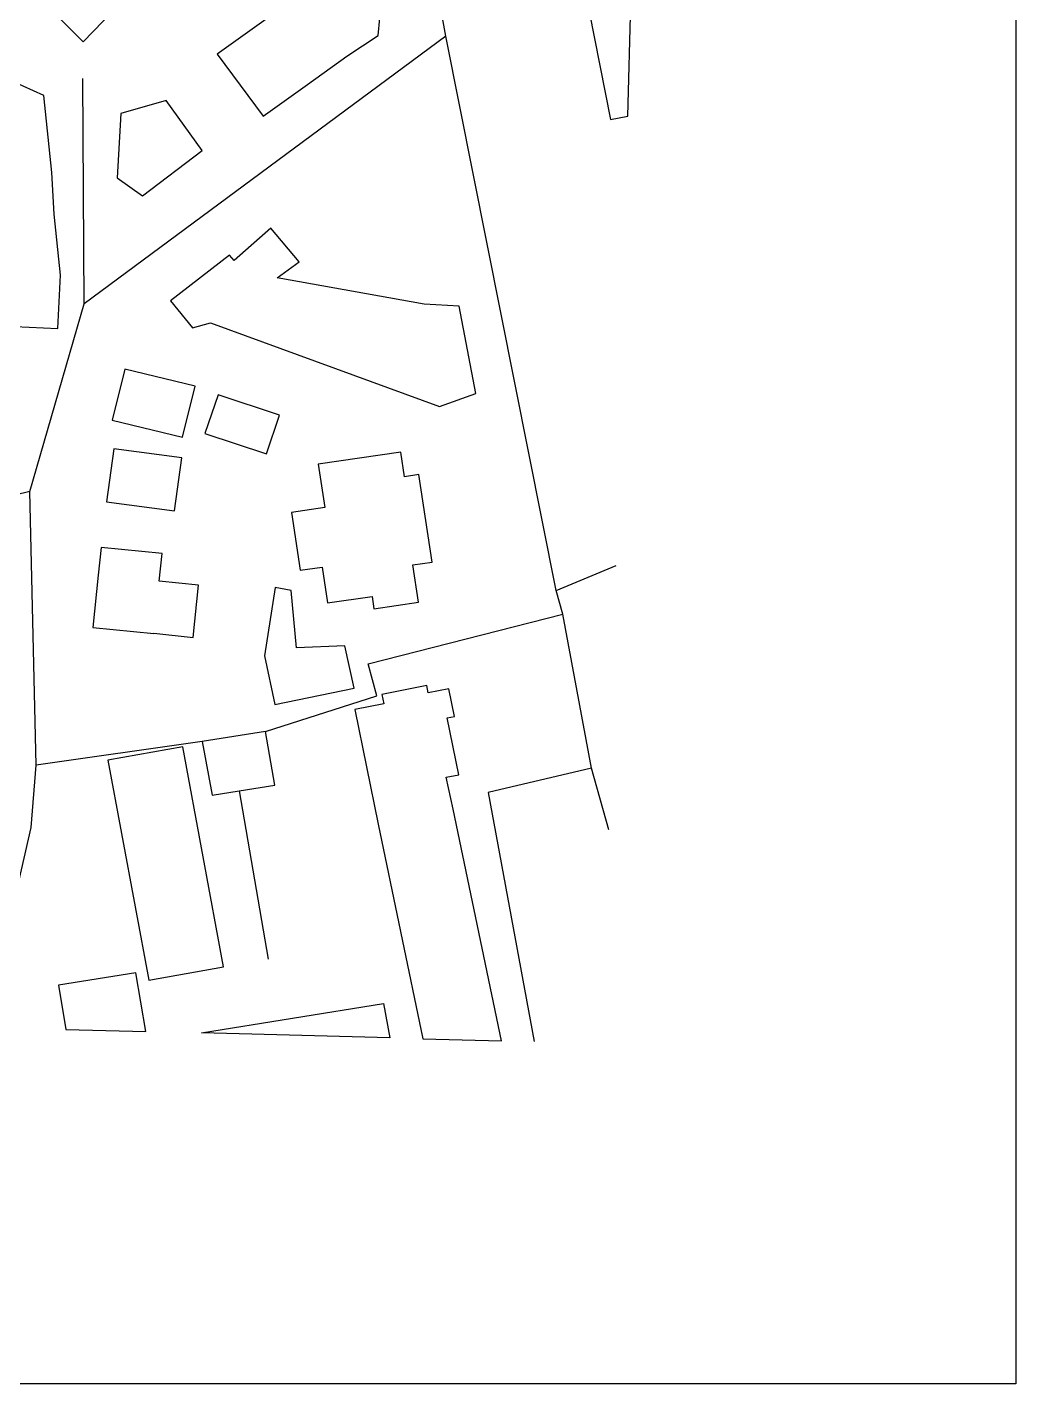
# Model space of a CAD drawing. Extents: x -255 to 680, y -360 to 140.
# Drawn here: x 535.1 to 679.7, y -359.9 to -161.7 of the extents above; entities that cross this region are included whole.
import ezdxf

# ---------------------------------------------------------------- set-up
doc = ezdxf.new("R2010")
doc.units = 0
doc.layers.add('CALQUE_1', color=7, linetype='CONTINUOUS')

# ---------------------------------------------------------------- blocks, each defined once
blk = doc.blocks.new('BLOCK_5')
at = {"layer": 'CALQUE_1', "color": 7}
for points in [[(679.67, -359.85), (179.67, -359.85), (179.67, 140.15), (679.67, 140.15), (679.67, -359.85)], [(550.6, -156.19), (555.06, -153.38), (564.94, -152.06), (570.7, -152.51), (575.15, -156.83), (569.36, -160.96), (562.88, -165.58), (569.62, -174.64), (576.09, -170.02), (581.87, -165.88), (586.44, -162.88), (586.93, -157.79), (583.23, -151.05), (580.89, -143.89), (574.31, -136.4), (563.56, -133.19), (558.5, -136.09), (550.22, -144.37), (545.51, -149.32), (538.19, -158.69), (543.32, -163.8), (550.6, -156.19)], [(539.08, -188.96), (538.71, -182.9), (537.54, -171.66), (533.02, -169.59), (521.41, -176.02), (511.82, -181.04), (514.83, -187.66), (524.27, -184.19), (529.44, -183.43), (529.81, -189.51), (529.44, -197.41), (529.09, -205.21), (539.62, -205.68), (539.98, -197.88), (539.08, -188.96)], [(555.46, -172.36), (548.82, -174.29), (548.28, -183.69), (551.99, -186.29), (560.72, -179.67), (555.46, -172.36)], [(600.7, -215.19), (598.28, -202.42), (593.18, -202.14), (571.65, -198.29), (574.87, -195.95), (570.75, -191.04), (565.38, -195.75), (564.71, -194.94), (556.1, -201.65), (559.29, -205.6), (561.93, -204.83), (595.4, -217.05), (600.7, -215.19)], [(559.7, -214.11), (549.42, -211.6), (547.53, -219.06), (557.81, -221.57), (559.7, -214.11)], [(570.09, -223.98), (572.03, -218.32), (563.05, -215.36), (561.11, -221.01), (570.09, -223.98)], [(556.66, -232.31), (557.73, -224.59), (547.81, -223.26), (546.74, -230.98), (556.66, -232.31)], [(592.4, -227.01), (590.28, -227.33), (589.73, -223.72), (577.66, -225.48), (578.63, -231.85), (573.75, -232.57), (575.03, -241), (578.25, -240.52), (579.05, -245.77), (585.54, -244.82), (585.81, -246.63), (592.33, -245.68), (591.51, -240.21), (594.34, -239.8), (592.4, -227.01)], [(553.62, -250.21), (559.41, -250.8), (560.19, -243.18), (554.42, -242.6), (554.84, -238.54), (545.93, -237.65), (545.51, -241.73), (544.73, -249.34), (553.62, -250.23), (553.62, -250.21)], [(574.5, -252.35), (573.73, -243.93), (571.36, -243.52), (569.82, -253.5), (571.35, -260.6), (582.91, -258.2), (581.58, -252.05), (574.5, -252.35)], [(596.38, -271.22), (598.22, -270.86), (596.54, -262.57), (597.61, -262.36), (596.79, -258.33), (593.76, -258.92), (593.54, -257.85), (586.98, -259.13), (587.26, -260.5), (583.02, -261.32), (586.43, -278.08), (592.98, -309.43), (604.46, -309.73), (597.39, -275.88), (596.38, -271.22)], [(546.93, -268.72), (552.9, -300.89), (563.83, -298.95), (557.86, -266.77), (546.93, -268.72)]]:
    blk.add_lwpolyline(points, dxfattribs=at)
at = {"layer": 'CALQUE_1', "color": 204}
for points in [[(596.32, -162.98), (595.24, -157.02)], [(612.47, -243.93), (596.32, -162.98)], [(620.18, -278.94), (617.64, -269.9), (613.43, -247.42), (612.47, -243.93)]]:
    blk.add_lwpolyline(points, dxfattribs=at)
at = {"layer": 'CALQUE_1', "color": 1}
for points in [[(620.41, -175.16), (622.96, -174.67), (623.4, -158.22), (617.29, -159.37), (620.41, -175.16)], [(539.71, -301.63), (540.79, -308.08), (552.45, -308.38), (551.02, -299.81), (539.71, -301.63)]]:
    blk.add_lwpolyline(points, dxfattribs=at)
at = {"layer": 'CALQUE_1', "color": 234}
for points in [[(596.32, -162.98), (543.45, -202.07)], [(543.45, -202.07), (543.24, -169.15)], [(535.52, -229.49), (543.45, -202.07)], [(535.52, -229.49), (461.34, -247.55), (410.08, -292.49)], [(528.99, -307.77), (535.7, -278.6), (536.42, -269.48), (535.52, -229.49)], [(612.47, -243.93), (621.21, -240.29)], [(569.99, -264.55), (586.25, -259.34), (584.96, -254.65), (613.43, -247.42)], [(562.19, -273.84), (566.1, -273.23), (571.35, -272.41), (569.99, -264.55), (560.71, -266.03)], [(560.71, -266.03), (536.42, -269.48)], [(560.71, -266.03), (562.19, -273.84)], [(617.64, -269.9), (602.53, -273.47), (609.23, -309.85)], [(566.1, -273.23), (570.36, -297.81)]]:
    blk.add_lwpolyline(points, dxfattribs=at)
at = {"layer": 'CALQUE_1', "color": 104}
blk.add_lwpolyline([(588.14, -309.31), (560.61, -308.59), (587.2, -304.28), (588.14, -309.31)], dxfattribs=at)

msp = doc.modelspace()

# ---------------------------------------------------------------- block references
at = {"layer": 'CALQUE_1'}
msp.add_blockref('BLOCK_5', (0, 0), dxfattribs=at)

doc.saveas('drawing.dxf')
